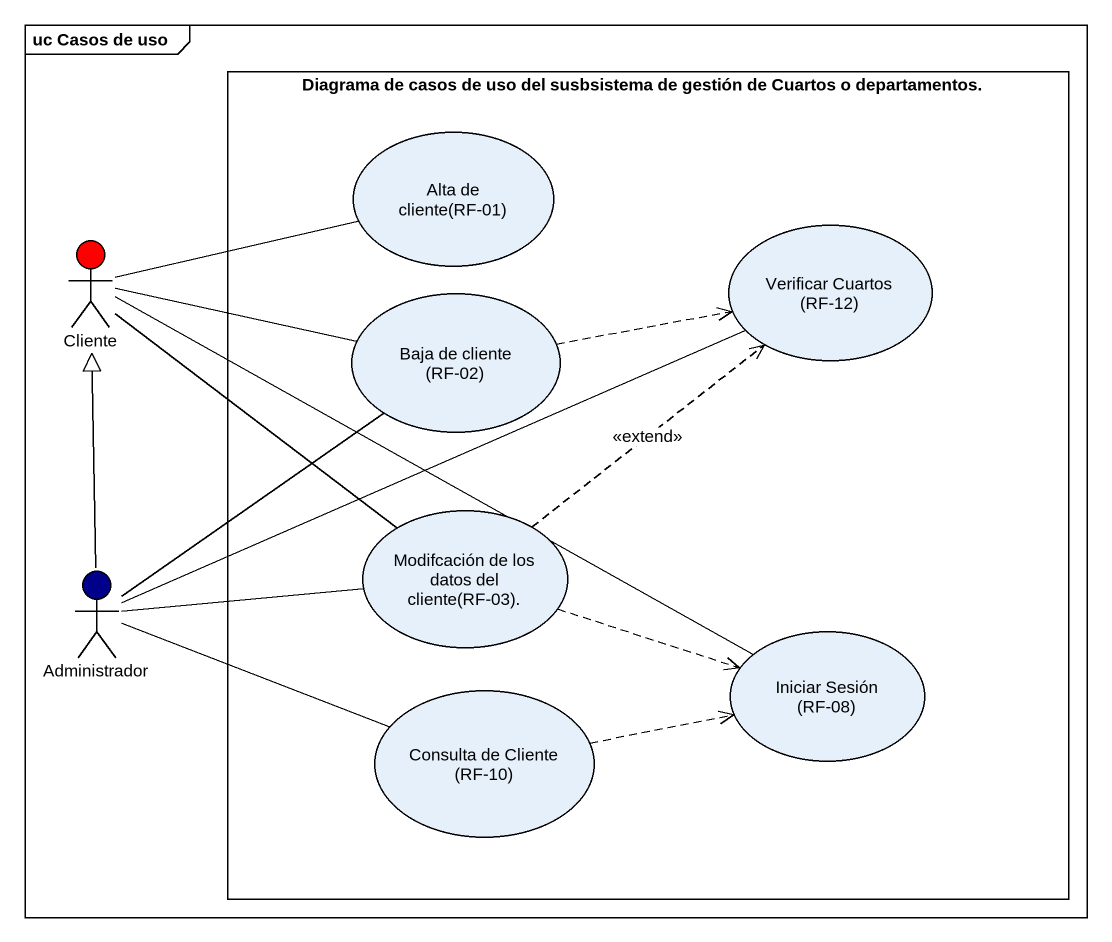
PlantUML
@startuml
mainframe uc Casos de uso
rectangle "Diagrama de casos de uso del susbsistema de gestión de Cuartos o departamentos." as Diagrama_de_casos_de_uso {
  usecase "Alta de cliente(RF-01)" as Alta_de_cliente_RF_01
  usecase "Verificar Cuartos (RF-12)" as Verificar_Cuartos_RF_12
  usecase "Baja de cliente (RF-02)" as Baja_de_cliente_RF_02
  usecase "Modifcación de los datos del cliente(RF-03)." as Modifcación_de_los_datos
  usecase "Iniciar Sesión (RF-08)" as Iniciar_Sesión_RF_08
  usecase "Consulta de Cliente (RF-10)" as Consulta_de_Cliente_RF_10
}
actor Cliente #FF0000
actor Administrador #00008B
Cliente -right- Alta_de_cliente_RF_01
Cliente -right- Baja_de_cliente_RF_02
Cliente -- Modifcación_de_los_datos
Cliente -right- Iniciar_Sesión_RF_08
Baja_de_cliente_RF_02 .right.> Verificar_Cuartos_RF_12
Modifcación_de_los_datos .up.> Verificar_Cuartos_RF_12 : <<extend>>
Modifcación_de_los_datos .right.> Iniciar_Sesión_RF_08
Administrador -up-|> Cliente
Administrador -right- Verificar_Cuartos_RF_12
Administrador -up- Baja_de_cliente_RF_02
Administrador -right- Modifcación_de_los_datos
Administrador -right- Consulta_de_Cliente_RF_10
Consulta_de_Cliente_RF_10 .right.> Iniciar_Sesión_RF_08
@enduml
